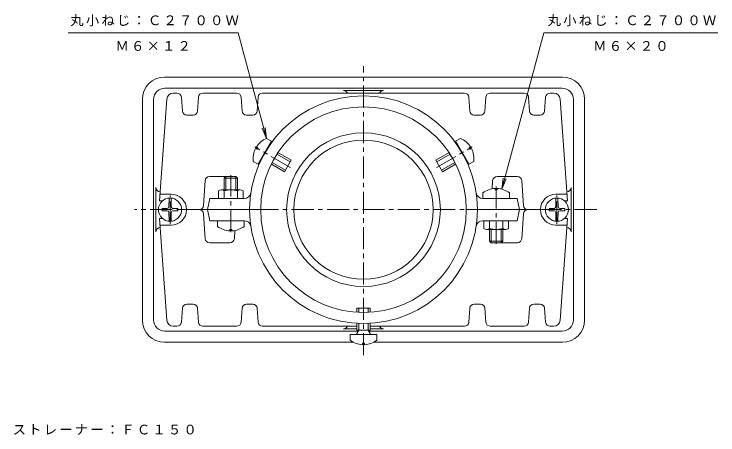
# Model space of a CAD drawing. Units: millimetres, scale not verified. Extents: x -363 to 315, y -275 to 246.
# Drawn here: x -341 to -22.6, y 55.3 to 245.7 of the extents above; entities that cross this region are included whole.
import ezdxf

# ---------------------------------------------------------------- set-up
doc = ezdxf.new("R2010")
doc.units = ezdxf.units.MM
doc.header["$LTSCALE"] = 2
doc.linetypes.add('CHAIN1', pattern=[8, 5, -1, 1, -1])
for name, color, linetype, lineweight in [('0-0_通り芯', 3, 'Continuous', 9), ('0-2_仕上', 6, 'Continuous', 9), ('0-5_寸法', 7, 'Continuous', 9)]:
    doc.layers.add(name, color=color, linetype=linetype, lineweight=lineweight)
doc.styles.add('ＭＳ ゴシック', font='')
doc.styles.get('ＭＳ ゴシック').set_extended_font_data('MS Gothic')

msp = doc.modelspace()

# ---------------------------------------------------------------- linework, layer by layer
at = {"layer": '0-0_通り芯', "linetype": 'CHAIN1'}
for p, q in [((-182.925, 91.349), (-182.925, 222.101)), ((-270.425, 150.875), (-270.425, 163.574)), ((-95.425, 150.875), (-95.425, 163.574)), ((-77.414, 157.236), (-286.568, 157.236))]:
    msp.add_line(p, q, dxfattribs=at)
at = {"layer": '0-0_通り芯'}
for p, q in [((-272.925, 217.236), (-92.925, 217.236)), ((-272.851, 212.161), (-92.999, 212.161)), ((-173.925, 211.125), (-191.925, 211.125)), ((-282.925, 207.236), (-282.925, 107.236)), ((-277.851, 207.161), (-277.851, 107.311)), ((-87.999, 207.161), (-87.999, 107.311)), ((-82.925, 207.236), (-82.925, 107.236)), ((-276.814, 147.236), (-276.814, 167.236)), ((-89.036, 147.236), (-89.036, 167.236)), ((-272.851, 102.311), (-185.679, 102.311)), ((-185.925, 103.347), (-191.925, 103.347)), ((-180.17, 102.311), (-92.999, 102.311)), ((-173.925, 103.347), (-179.925, 103.347)), ((-272.925, 97.236), (-187.484, 97.236)), ((-178.365, 97.236), (-92.925, 97.236))]:
    msp.add_line(p, q, dxfattribs=at)
for radius in [34.762, 31.49]:
    msp.add_circle((-182.925, 157.236), radius, dxfattribs=at)
for centre, radius, start, end in [((-272.925, 207.236), 10, 90.00005, 180), ((-92.925, 207.236), 10, 0, 89.99995), ((-272.851, 207.161), 5, 90, 180), ((-191.925, 209.125), 2, 25.50204, 90), ((-173.925, 209.125), 2, 90, 154.49796), ((-92.999, 207.161), 5, 0, 90), ((-274.814, 167.236), 2, 180.13033, 268.51822), ((-91.036, 167.236), 2, 271.48024, 359.86967), ((-274.814, 147.236), 2, 91.48178, 180), ((-91.036, 147.236), 2, 0, 88.51976), ((-272.925, 107.236), 10, 180, 269.99995), ((-272.851, 107.311), 5, 180, 270), ((-92.999, 107.311), 5, 270, 0), ((-92.925, 107.236), 10, 270.00005, 0), ((-191.925, 105.347), 2, 270, 334.49796), ((-173.925, 105.347), 2, 205.50204, 270)]:
    msp.add_arc(centre, radius, start, end, dxfattribs=at)
at = {"layer": '0-2_仕上'}
for p, q in [((-271.931, 207.195), (-275.145, 161.236)), ((-267.29, 209.986), (-268.939, 209.986)), ((-264.856, 201.847), (-265.295, 208.126)), ((-257.994, 201.847), (-257.555, 208.126)), ((-240.29, 209.986), (-255.56, 209.986)), ((-237.856, 201.847), (-238.295, 208.126)), ((-230.994, 201.847), (-230.555, 208.126)), ((-228.56, 209.986), (-137.29, 209.986)), ((-134.856, 201.847), (-135.295, 208.126)), ((-127.994, 201.847), (-127.555, 208.126)), ((-125.56, 209.986), (-110.29, 209.986)), ((-107.856, 201.847), (-108.295, 208.126)), ((-100.994, 201.847), (-100.555, 208.126)), ((-98.56, 209.986), (-96.911, 209.986)), ((-93.918, 207.195), (-90.705, 161.236)), ((-259.989, 199.986), (-262.861, 199.986)), ((-235.861, 199.986), (-232.989, 199.986)), ((-129.989, 199.986), (-132.861, 199.986)), ((-105.861, 199.986), (-102.989, 199.986)), ((-245.225, 172.236), (-252.511, 172.236)), ((-113.339, 172.236), (-122.511, 172.236)), ((-254.506, 170.376), (-255.295, 159.097)), ((-124.506, 170.376), (-124.766, 166.665)), ((-111.344, 170.376), (-110.555, 159.097)), ((-269.925, 164.236), (-274.935, 164.236)), ((-95.925, 164.236), (-90.914, 164.236)), ((-273.825, 161.236), (-275.145, 161.236)), ((-92.025, 161.236), (-90.705, 161.236)), ((-257.29, 157.236), (-265.175, 157.236)), ((-253.426, 157.236), (-229.425, 157.236)), ((-253.426, 157.236), (-252.425, 152.236)), ((-112.424, 157.236), (-136.425, 157.236)), ((-112.424, 157.236), (-113.425, 152.236)), ((-108.56, 157.236), (-100.675, 157.236)), ((-273.825, 153.236), (-275.145, 153.236)), ((-271.931, 107.277), (-275.145, 153.236)), ((-254.506, 144.097), (-255.295, 155.376)), ((-111.344, 144.097), (-110.555, 155.376)), ((-93.918, 107.277), (-90.705, 153.236)), ((-92.025, 153.236), (-90.705, 153.236)), ((-269.925, 150.236), (-274.935, 150.236)), ((-236.835, 152.236), (-252.425, 152.236)), ((-129.015, 152.236), (-113.425, 152.236)), ((-95.925, 150.236), (-90.914, 150.236)), ((-241.344, 144.097), (-241.084, 147.807)), ((-243.339, 142.236), (-252.511, 142.236)), ((-113.339, 142.236), (-120.625, 142.236)), ((-264.856, 112.626), (-265.295, 106.347)), ((-259.989, 114.486), (-262.861, 114.486)), ((-257.994, 112.626), (-257.555, 106.347)), ((-237.856, 112.626), (-238.295, 106.347)), ((-235.861, 114.486), (-232.989, 114.486)), ((-230.994, 112.626), (-230.555, 106.347)), ((-134.856, 112.626), (-135.295, 106.347)), ((-129.989, 114.486), (-132.861, 114.486)), ((-127.994, 112.626), (-127.555, 106.347)), ((-107.856, 112.626), (-108.295, 106.347)), ((-105.861, 114.486), (-102.989, 114.486)), ((-100.994, 112.626), (-100.555, 106.347)), ((-267.29, 104.486), (-268.939, 104.486)), ((-240.29, 104.486), (-255.56, 104.486)), ((-228.56, 104.486), (-185.925, 104.486)), ((-137.29, 104.486), (-179.925, 104.486)), ((-125.56, 104.486), (-110.29, 104.486)), ((-96.911, 104.486), (-98.56, 104.486))]:
    msp.add_line(p, q, dxfattribs=at)
at = {"layer": '0-2_仕上', "color": 4}
for p, q in [((-224.525, 188.182), (-230.525, 177.79)), ((-226.777, 189.482), (-224.525, 188.182)), ((-139.073, 189.482), (-141.325, 188.182)), ((-135.325, 177.79), (-141.325, 188.182)), ((-231.739, 184.866), (-231.201, 184.555)), ((-231.26, 185.695), (-230.722, 185.385)), ((-231.201, 184.555), (-230.722, 185.385)), ((-134.59, 185.695), (-135.128, 185.385)), ((-135.128, 185.385), (-134.649, 184.555)), ((-134.111, 184.866), (-134.649, 184.555)), ((-222.087, 182.306), (-216.068, 178.831)), ((-221.609, 183.035), (-215.633, 179.584)), ((-144.24, 183.035), (-150.217, 179.584)), ((-143.763, 182.306), (-149.782, 178.831)), ((-232.777, 179.09), (-230.525, 177.79)), ((-224.217, 178.617), (-218.198, 175.141)), ((-215.633, 179.584), (-218.633, 174.388)), ((-147.217, 174.388), (-150.217, 179.584)), ((-141.633, 178.617), (-147.652, 175.141)), ((-133.073, 179.09), (-135.325, 177.79)), ((-224.609, 177.839), (-218.633, 174.388)), ((-141.24, 177.838), (-147.217, 174.388)), ((-245.225, 172.236), (-245.925, 171.536)), ((-245.225, 166.236), (-245.225, 172.236)), ((-240.625, 172.236), (-245.225, 172.236)), ((-240.625, 166.236), (-240.625, 172.236)), ((-240.625, 172.236), (-239.925, 171.536)), ((-245.925, 166.236), (-245.925, 171.536)), ((-248.45, 165.756), (-248.45, 162.236)), ((-238.662, 166.236), (-247.187, 166.236)), ((-245.925, 165.756), (-245.925, 162.236)), ((-239.925, 165.756), (-239.925, 162.236)), ((-237.4, 165.756), (-237.4, 162.236)), ((-123.404, 166.825), (-123.404, 166.204)), ((-123.404, 166.204), (-122.446, 166.204)), ((-122.446, 166.825), (-122.446, 166.204)), ((-270.874, 162.467), (-270.943, 158.486)), ((-269.976, 162.467), (-269.906, 158.486)), ((-128.925, 164.836), (-128.925, 162.236)), ((-116.925, 164.836), (-116.925, 162.236)), ((-95.874, 162.467), (-95.943, 158.486)), ((-94.976, 162.467), (-94.907, 158.486)), ((-273.925, 157.715), (-271.674, 157.754)), ((-273.925, 157.715), (-273.925, 156.757)), ((-273.925, 156.757), (-271.674, 156.718)), ((-271.674, 157.754), (-271.176, 157.987)), ((-271.674, 156.718), (-271.176, 156.485)), ((-270.943, 158.486), (-271.176, 157.987)), ((-270.943, 155.987), (-271.176, 156.485)), ((-269.906, 158.486), (-269.674, 157.987)), ((-269.906, 155.987), (-269.674, 156.485)), ((-269.175, 157.754), (-269.674, 157.987)), ((-269.175, 156.718), (-269.674, 156.485)), ((-266.925, 157.715), (-269.175, 157.754)), ((-98.925, 157.715), (-96.674, 157.754)), ((-98.925, 157.715), (-98.925, 156.757)), ((-98.925, 156.757), (-96.674, 156.718)), ((-96.674, 157.754), (-96.176, 157.987)), ((-96.674, 156.718), (-96.176, 156.485)), ((-95.943, 158.486), (-96.176, 157.987)), ((-95.943, 155.987), (-96.176, 156.485)), ((-94.907, 158.486), (-94.674, 157.987)), ((-94.907, 155.987), (-94.674, 156.485)), ((-94.176, 157.754), (-94.674, 157.987)), ((-94.176, 156.718), (-94.674, 156.485)), ((-91.925, 157.715), (-94.176, 157.754)), ((-270.874, 152.005), (-270.943, 155.987)), ((-269.976, 152.005), (-269.906, 155.987)), ((-95.874, 152.005), (-95.943, 155.987)), ((-94.976, 152.005), (-94.907, 155.987)), ((-248.925, 149.636), (-248.925, 152.236)), ((-236.925, 149.636), (-236.925, 152.236)), ((-128.45, 148.716), (-128.45, 152.236)), ((-125.925, 148.716), (-125.925, 152.236)), ((-119.925, 148.716), (-119.925, 152.236)), ((-117.4, 148.716), (-117.4, 152.236)), ((-242.446, 148.269), (-243.404, 148.269)), ((-243.404, 147.648), (-243.404, 148.269)), ((-242.446, 147.648), (-242.446, 148.269)), ((-127.187, 148.236), (-118.662, 148.236)), ((-125.225, 148.236), (-125.225, 142.236)), ((-120.625, 148.236), (-120.625, 142.236)), ((-119.925, 148.236), (-119.925, 142.936)), ((-125.225, 142.236), (-125.925, 142.936)), ((-125.225, 142.236), (-120.625, 142.236)), ((-120.625, 142.236), (-119.925, 142.936)), ((-185.925, 112.736), (-179.925, 112.736)), ((-185.925, 110.833), (-185.925, 112.736)), ((-185.055, 110.785), (-185.055, 112.736)), ((-180.795, 110.785), (-180.795, 112.736)), ((-179.925, 110.833), (-179.925, 112.736)), ((-185.925, 102.736), (-185.925, 105.824)), ((-185.055, 102.736), (-185.055, 105.78)), ((-180.795, 102.736), (-180.795, 105.78)), ((-179.925, 102.736), (-179.925, 105.824)), ((-185.055, 102.736), (-186.107, 100.864)), ((-185.925, 102.736), (-179.925, 102.736)), ((-185.925, 102.736), (-185.484, 101.972)), ((-180.795, 102.736), (-179.743, 100.864)), ((-179.925, 102.736), (-180.366, 101.972)), ((-188.925, 98.136), (-188.925, 100.736)), ((-188.925, 100.736), (-176.925, 100.736)), ((-176.925, 98.136), (-176.925, 100.736)), ((-182.446, 96.769), (-183.404, 96.769)), ((-183.404, 96.148), (-183.404, 96.769)), ((-182.446, 96.148), (-182.446, 96.769))]:
    msp.add_line(p, q, dxfattribs=at)
at = {"layer": '0-2_仕上', "color": 4, "linetype": 'CHAIN1'}
for p, q in [((-215.998, 176.331), (-232.089, 185.621)), ((-149.852, 176.331), (-133.76, 185.621))]:
    msp.add_line(p, q, dxfattribs=at)
at = {"layer": '0-2_仕上', "linetype": 'CHAIN1'}
for p, q in [((-242.925, 147.121), (-242.925, 172.894)), ((-122.925, 141.704), (-122.925, 168.445))]:
    msp.add_line(p, q, dxfattribs=at)
at = {"layer": '0-2_仕上', "color": 4}
for points in [[(-239.925, 166.236), (-239.925, 171.536), (-245.925, 171.536)], [(-266.925, 157.715), (-266.925, 156.757), (-269.175, 156.718)], [(-91.925, 157.715), (-91.925, 156.757), (-94.176, 156.718)], [(-125.925, 148.236), (-125.925, 142.936), (-119.925, 142.936)]]:
    msp.add_lwpolyline(points, dxfattribs=at)
at = {"layer": '0-2_仕上'}
for points in [[(-253.426, 157.236), (-252.425, 162.236), (-236.835, 162.236)], [(-112.424, 157.236), (-113.425, 162.236), (-129.015, 162.236)]]:
    msp.add_lwpolyline(points, dxfattribs=at)
for radius in [51.5, 46.5]:
    msp.add_circle((-182.925, 157.236), radius, dxfattribs=at)
at = {"layer": '0-2_仕上', "color": 4}
for centre in [(-270.425, 157.236), (-95.425, 157.236)]:
    msp.add_circle(centre, 5.25, dxfattribs=at)
at = {"layer": '0-2_仕上'}
for centre, radius, start, end in [((-268.939, 206.986), 3, 90, 175.99997), ((-267.29, 207.986), 2, 4.00037, 90), ((-255.56, 207.986), 2, 90, 175.99963), ((-240.29, 207.986), 2, 4.00037, 90), ((-228.56, 207.986), 2, 90, 175.99963), ((-137.29, 207.986), 2, 4.00037, 90), ((-125.56, 207.986), 2, 90, 175.99963), ((-110.29, 207.986), 2, 4.00037, 90), ((-98.56, 207.986), 2, 90, 175.99963), ((-96.911, 206.986), 3, 4.00003, 90), ((-262.861, 201.986), 2, 184.00037, 270), ((-259.989, 201.986), 2, 270, 355.99963), ((-235.861, 201.986), 2, 184.00037, 270), ((-232.989, 201.986), 2, 270, 355.99963), ((-132.861, 201.986), 2, 184.00037, 270), ((-129.989, 201.986), 2, 270, 355.99963), ((-105.861, 201.986), 2, 184.00034, 270), ((-102.989, 201.986), 2, 270, 355.99966), ((-252.511, 170.236), 2, 90, 175.99963), ((-122.511, 170.236), 2, 90, 175.99966), ((-113.339, 170.236), 2, 4.00034, 90), ((-269.925, 157.236), 7, 0, 90), ((-236.835, 165.236), 3, 270, 351.55893), ((-129.015, 165.236), 3, 188.44107, 270), ((-95.925, 157.236), 7, 90, 270), ((-269.925, 157.236), 7, 270, 0), ((-257.29, 159.236), 2, 270, 355.99966), ((-257.29, 155.236), 2, 4.00034, 90), ((-108.56, 159.236), 2, 184.00034, 270), ((-108.56, 155.236), 2, 90, 175.99966), ((-236.835, 149.236), 3, 8.44107, 90), ((-129.015, 149.236), 3, 90, 171.55893), ((-252.511, 144.236), 2, 184.00037, 270), ((-243.339, 144.236), 2, 270, 355.99963), ((-113.339, 144.236), 2, 270, 355.99966), ((-262.861, 112.486), 2, 90, 175.99963), ((-259.989, 112.486), 2, 4.00037, 90), ((-235.861, 112.486), 2, 90, 175.99963), ((-232.989, 112.486), 2, 4.00037, 90), ((-132.861, 112.486), 2, 90, 175.99963), ((-129.989, 112.486), 2, 4.00037, 90), ((-105.861, 112.486), 2, 90, 175.99966), ((-102.989, 112.486), 2, 4.00034, 90), ((-268.939, 107.486), 3, 184.00003, 270), ((-267.29, 106.486), 2, 270, 355.99963), ((-255.56, 106.486), 2, 184.00037, 270), ((-240.29, 106.486), 2, 270, 355.99963), ((-228.56, 106.486), 2, 184.00037, 270), ((-137.29, 106.486), 2, 270, 355.99963), ((-125.56, 106.486), 2, 184.00037, 270), ((-110.29, 106.486), 2, 270, 355.99963), ((-98.56, 106.486), 2, 184.00037, 270), ((-96.911, 107.486), 3, 270, 355.99997)]:
    msp.add_arc(centre, radius, start, end, dxfattribs=at)
at = {"layer": '0-2_仕上', "color": 4}
for centre, radius, start, end in [((-222.849, 180.286), 10, 113.13013, 147.2543), ((-143.001, 180.286), 10, 32.74591, 66.86987), ((-222.849, 180.286), 10, 152.74591, 186.86987), ((-225.609, 185.806), 0.25, 150, 203.52951), ((-140.241, 185.806), 0.25, 336.47049, 30), ((-143.001, 180.286), 10, 353.13013, 27.2543), ((-229.009, 179.917), 0.25, 96.47049, 150), ((-136.841, 179.917), 0.25, 30, 83.52951), ((-247.187, 164.336), 1.9, 48.35789, 131.64212), ((-242.925, 156.623), 9.613, 71.81625, 108.18375), ((-238.662, 164.336), 1.9, 48.35788, 131.64211), ((-122.925, 156.836), 10, 92.74591, 126.86987), ((-122.925, 156.836), 10, 53.13013, 87.2543), ((-242.925, 157.636), 10, 233.13013, 267.2543), ((-242.925, 157.636), 10, 272.74591, 306.86987), ((-127.187, 150.136), 1.9, 228.35788, 311.64211), ((-122.925, 157.85), 9.613, 251.81625, 288.18375), ((-118.662, 150.136), 1.9, 228.35789, 311.64212), ((-186.325, 100.986), 0.25, 270, 330.67082), ((-179.525, 100.986), 0.25, 209.32918, 270), ((-182.925, 106.136), 10, 233.13013, 267.2543), ((-182.925, 106.136), 10, 272.74591, 306.86987)]:
    msp.add_arc(centre, radius, start, end, dxfattribs=at)
at = {"layer": '0-5_寸法'}
for p, q in [((-239.572, 237.236), (-316.557, 237.236)), ((-226.777, 189.482), (-239.572, 237.236)), ((-120.337, 166.495), (-101.382, 237.236)), ((-101.382, 237.236), (-22.617, 237.236)), ((-226.777, 189.482), (-227.43, 194.44)), ((-226.777, 189.482), (-228.69, 194.102)), ((-120.337, 166.495), (-119.684, 171.453)), ((-120.337, 166.495), (-118.423, 171.115))]:
    msp.add_line(p, q, dxfattribs=at)

# ---------------------------------------------------------------- texts
at = {"layer": '0-5_寸法', "char_height": 4.399, "attachment_point": 7, "style": 'ＭＳ ゴシック'}
for s, insert in [('\\T1.17;丸小ねじ：Ｃ２７００Ｗ', (-315.507, 240.194)), ('\\T1.17;丸小ねじ：Ｃ２７００Ｗ', (-99.609, 240.194)), ('\\T1.17;Ｍ６×１２', (-295.065, 229.018)), ('\\T1.17;Ｍ６×２０', (-78.999, 229.018)), ('\\T1.17;ストレーナー：ＦＣ１５０', (-341.566, 55.336))]:
    msp.add_mtext(s, dxfattribs=dict(at, insert=insert))

doc.saveas('drawing.dxf')
